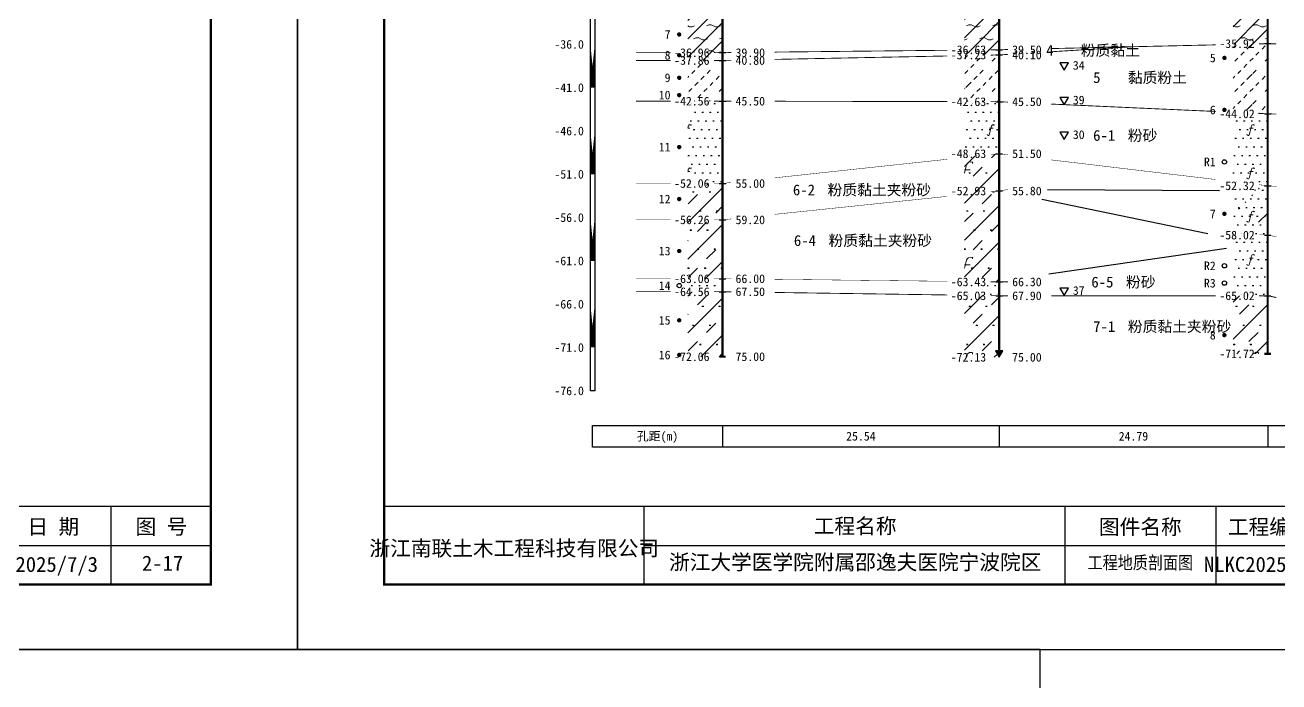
# Model space of a CAD drawing. Extents: x -37 to 3540, y -1485 to 297.
# Drawn here: x 3056.9 to 3346.3, y -601.5 to -449.8 of the extents above; entities that cross this region are included whole.
import ezdxf
from ezdxf.enums import TextEntityAlignment as Align

# ---------------------------------------------------------------- set-up
doc = ezdxf.new("R2010")
doc.units = 0
doc.layers.get('0').update_dxf_attribs({"linetype": 'CONTINUOUS'})
for name, color, linetype in [('CURVE', 200, 'CONTINUOUS'), ('FRAME', 7, 'CONTINUOUS'), ('HOLE', 41, 'CONTINUOUS'), ('RULER', 7, 'CONTINUOUS'), ('SAMPLE', 1, 'CONTINUOUS'), ('STRATUM', 241, 'CONTINUOUS')]:
    doc.layers.add(name, color=color, linetype=linetype)
doc.layers.add('HATCH', color=7, linetype='CONTINUOUS', lineweight=13)
doc.styles.add('ST', font='')
doc.styles.get('ST').set_extended_font_data('SimSun')
pattern_1 = [(45, (3119.8048, -594), (-2.12132, 2.12132), [10, 0]), (26.565, (3120.879, -594.2536), (5.999823, 5.999812), [0.567, -12.849]), (0, (3120.312, -594.2536), (0, 6), [0.567, -5.433]), (26.565, (3118.2235, -594), (5.999823, 5.999812), [0.567, -12.849]), (0, (3118.7307, -593.7464), (0, 6), [0.567, -5.433]), (153.435, (3120.312, -594.2536), (-5.999818, -5e-06), [1.134, -12.2826]), (26.565, (3123.879, -591.2536), (5.999823, 5.999812), [0.567, -12.849]), (0, (3123.312, -591.2536), (0, 6), [0.567, -5.433]), (26.565, (3121.2235, -591), (5.999823, 5.999812), [0.567, -12.849]), (0, (3121.7307, -590.7464), (0, 6), [0.567, -5.433]), (153.435, (3123.312, -591.2536), (-5.999818, -5e-06), [1.134, -12.2826])]
pattern_2 = [(45, (3119.805, -594), (-4.24264, 4.24264), [10, 0]), (45, (3120.866, -597.182), (-2.12132, 6.36396), [3, -3])]
pattern_3 = [(45, (3119.805, -594), (-6e-07, 6.99998), [0.9473, -8.9522]), (45, (3121.205, -592.6), (-6e-07, 6.99998), [0.9869, -8.9126]), (45, (3122.605, -591.2), (-6e-07, 6.99998), [1.06018, -8.83931]), (45, (3124.005, -589.8), (-6e-07, 6.99998), [0.94918, -8.95032]), (45, (3125.405, -588.4), (-6e-07, 6.99998), [1.0365, -8.863]), (45, (3123.305, -594), (-6e-07, 6.99998), [1.01335, -8.88615]), (45, (3124.705, -592.6), (-6e-07, 6.99998), [1.07896, -12.12037]), (45, (3126.105, -591.2), (-6e-07, 6.99998), [0.99882, -8.90067]), (45, (3120.505, -589.8), (-4e-07, 6.99998), [1.05533, -8.84416]), (45, (3121.905, -588.4), (-4e-07, 6.99998), [1.0365, -8.863])]
pattern_4 = [(82.875, (3118.9702, -595.206), (0.000369, 10.0001764), [0.0893, -80.5337]), (143.13, (3119.0712, -595.2818), (-29.999964, 20.000054), [0.12627, -49.87373]), (172.875, (3119.2484, -595.304), (-70.0002457, 9.9996603), [0.17857, -80.44443]), (206.565, (3119.427, -595.2147), (-9.999705, -9.99969), [0.19954, -22.16046]), (243.435, (3119.516, -595.0363), (9e-06, -9.999696), [0.19954, -22.16146]), (255.964, (3119.6054, -594.679), (-0.0002, -9.999501), [0.36813, -40.86287]), (255.964, (3119.9155, -593.439), (-0.0002, -9.999501), [1.27838, -39.95262]), (255.964, (3119.984, -593.165), (-0.0002, -9.999501), [0.28235, -40.94865]), (216.87, (3120.1742, -592.9108), (-9.999982, -10.000018), [0.12627, -49.87373]), (243.435, (3120.073, -592.9865), (9e-06, -9.999696), [0.19954, -22.16146]), (206.565, (3120.3527, -592.8215), (-9.999705, -9.99969), [0.19954, -22.16046]), (172.875, (3120.5298, -592.8437), (-70.0002457, 9.9996603), [0.17857, -80.44443]), (143.13, (3120.6309, -592.9194), (-29.999964, 20.000054), [0.12627, -49.87373]), (82.875, (3120.6198, -593.008), (0.000369, 10.0001764), [0.0893, -80.5337]), (0, (3119.475, -593.66), (0, 10), [0.89286, -9.10714]), (0, (3119.8298, -594), (1, 2), [0, -1.75]), (0, (3119.8048, -593.975), (1, 2), [0, -1.75]), (0, (3119.8048, -594), (1, 2), [0, -1.75]), (0, (3119.7798, -594), (1, 2), [0, -1.75]), (0, (3119.8048, -594.025), (1, 2), [0, -1.75])]
pattern_5 = [(82.875, (3117.9687, -596.6533), (0.000812, 22.000388), [0.1964, -177.1742]), (143.13, (3118.191, -596.82), (-65.99992, 44.00012), [0.2778, -109.7222]), (172.875, (3118.5807, -596.8687), (-154.00054, 21.999253), [0.3929, -176.9777]), (206.565, (3118.973, -596.672), (-21.99935, -21.9993), [0.439, -48.753]), (243.435, (3119.17, -596.28), (2e-05, -21.99933), [0.439, -48.7552]), (255.964, (3119.366, -595.494), (-0.00044, -21.9989), [0.8099, -89.8983]), (255.964, (3120.048, -592.7656), (-0.00044, -21.9989), [2.8124, -87.8958]), (255.964, (3120.199, -592.163), (-0.00044, -21.9989), [0.6212, -90.087]), (216.87, (3120.6174, -591.6037), (-21.99996, -22.00004), [0.2778, -109.7222]), (243.435, (3120.395, -591.77), (2e-05, -21.99933), [0.439, -48.7552]), (206.565, (3121.01, -591.407), (-21.99935, -21.9993), [0.439, -48.753]), (172.875, (3121.4, -591.456), (-154.00054, 21.999253), [0.3929, -176.9777]), (143.13, (3121.622, -591.6228), (-65.99992, 44.00012), [0.2778, -109.7222]), (82.875, (3121.5978, -591.8177), (0.000812, 22.000388), [0.1964, -177.1742]), (0, (3119.08, -593.252), (0, 22), [1.9643, -20.0357]), (0, (3119.86, -594), (2.2, 4.4), [0, -3.85]), (0, (3119.805, -593.945), (2.2, 4.4), [0, -3.85]), (0, (3119.805, -594), (2.2, 4.4), [0, -3.85]), (0, (3119.75, -594), (2.2, 4.4), [0, -3.85]), (0, (3119.805, -594.055), (2.2, 4.4), [0, -3.85])]

# ---------------------------------------------------------------- blocks, each defined once
blk = doc.blocks.new('图签_A3长')
for p, q in [((0, 18), (-380, 18)), ((-380, 18), (-380, 0)), ((-320, 0), (-320, 18)), ((-222.82, 0), (-222.82, 18)), ((-188, 0), (-188, 18)), ((-23, 0), (-23, 18)), ((0, 0), (0, 18)), ((-320, 9), (0, 9)), ((-380, 0), (0, 0))]:
    blk.add_line(p, q)
at = {"style": 'ST'}
for s, p in [('工程名称', (-271.3, 13.5)), ('图件名称', (-205.49, 13.3)), ('工程编号', (-175.73, 13.3)), ('日 期', (-36.37, 13.36)), ('图 号', (-11.42, 13.36))]:
    blk.add_text(s, height=3.5, dxfattribs=at).set_placement(p, align=Align.MIDDLE_CENTER)
for tag, p in [('01＿单位名称', (-349.98, 8.36)), ('02＿工程名称', (-271.3, 5.16)), ('04＿工程编号', (-176.51, 4.65)), ('05＿日期', (-35.59, 4.65)), ('06＿图号', (-11.16, 4.91))]:
    blk.add_attdef(tag, text='', height=3.5, dxfattribs=at).set_placement(p, align=Align.MIDDLE_CENTER)
at = {"style": 'ST', "width": 0.85}
blk.add_attdef('03＿图件名称', text='', height=3, dxfattribs=at).set_placement((-205.49, 5.05), align=Align.MIDDLE_CENTER)
blk = doc.blocks.new('Trigon')
blk.add_hatch(color=256).paths.add_polyline_path([(-0.87, 1.5), (0, 0), (0.87, 1.5)])
blk.add_lwpolyline([(0, 0), (0.87, 1.5), (-0.87, 1.5)], close=True)
blk = doc.blocks.new('SampleSoilUndisturbed')
at = {"const_width": 0.5}
blk.add_lwpolyline([(-0.25, 0, 1), (0.25, 0, 1)], format="xyb", close=True, dxfattribs=at)
blk = doc.blocks.new('SampleSoilDisturbed')
blk.add_circle((0, 0), 0.5)
blk = doc.blocks.new('TrigonHollow')
blk.add_lwpolyline([(0, -1.15), (1, 0.58), (-1, 0.58)], close=True)

msp = doc.modelspace()

# ---------------------------------------------------------------- hatches: boundary and pattern name
at = {"layer": 'HATCH'}
h = msp.add_hatch(dxfattribs=at)
h.set_pattern_fill('YNNT', color=251, style=0)
h.set_pattern_definition(pattern_1)
h.paths.add_polyline_path([(3217.89, -434.6), (3209.89, -434.6), (3209.89, -456.2), (3217.89, -456.2)])
h.paths.add_polyline_path([(3205.82, -457.69), (3215.38, -457.69), (3215.38, -454.75), (3205.82, -454.75)], flags=9)
h.paths.add_polyline_path([(3205.82, -436.09), (3215.38, -436.09), (3215.38, -433.15), (3205.82, -433.15)], flags=9)
h = msp.add_hatch(dxfattribs=at)
h.set_pattern_fill('YNNT', color=251, style=0)
h.set_pattern_definition(pattern_1)
h.paths.add_polyline_path([(3281.74, -439.13), (3273.74, -438.56), (3273.74, -455.61), (3281.74, -455.53)])
h.paths.add_polyline_path([(3269.67, -457.02), (3279.23, -457.02), (3279.23, -454.08), (3269.67, -454.08)], flags=9)
h.paths.add_polyline_path([(3269.67, -440.62), (3279.23, -440.62), (3279.23, -437.68), (3269.67, -437.68)], flags=9)
h = msp.add_hatch(dxfattribs=at)
h.set_pattern_fill('YNNT', color=251, style=0)
h.set_pattern_definition(pattern_1)
h.paths.add_polyline_path([(3343.72, -439.12), (3335.72, -439.13), (3335.72, -454.31), (3343.72, -454.12)])
h.paths.add_polyline_path([(3331.65, -455.61), (3341.2, -455.61), (3341.2, -452.68), (3331.65, -452.68)], flags=9)
h.paths.add_polyline_path([(3331.65, -440.61), (3341.2, -440.61), (3341.2, -437.68), (3331.65, -437.68)], flags=9)
h = msp.add_hatch(dxfattribs=at)
h.set_pattern_fill('FZNT', color=32, style=0)
h.set_pattern_definition(pattern_2)
h.paths.add_polyline_path([(3281.74, -455.53), (3273.74, -455.61), (3273.74, -456.89), (3281.74, -456.73)])
h.paths.add_polyline_path([(3269.67, -458.22), (3279.23, -458.22), (3279.23, -455.28), (3269.67, -455.28)], flags=9)
h.paths.add_polyline_path([(3269.67, -457.02), (3279.23, -457.02), (3279.23, -454.08), (3269.67, -454.08)], flags=9)
h = msp.add_hatch(dxfattribs=at)
h.set_pattern_fill('NZFT', color=52, style=0)
h.set_pattern_definition(pattern_3)
h.paths.add_polyline_path([(3343.72, -454.12), (3335.72, -454.31), (3335.72, -469.96), (3343.72, -470.32)])
h.paths.add_polyline_path([(3331.65, -471.81), (3341.2, -471.81), (3341.2, -468.88), (3331.65, -468.88)], flags=9)
h.paths.add_polyline_path([(3331.65, -455.61), (3341.2, -455.61), (3341.2, -452.68), (3331.65, -452.68)], flags=9)
h = msp.add_hatch(dxfattribs=at)
h.set_pattern_fill('FZNT', color=32, style=0)
h.set_pattern_definition(pattern_2)
h.paths.add_polyline_path([(3217.89, -456.2), (3209.89, -456.2), (3209.89, -458), (3217.89, -458)])
h.paths.add_polyline_path([(3205.82, -459.49), (3215.38, -459.49), (3215.38, -456.55), (3205.82, -456.55)], flags=9)
h.paths.add_polyline_path([(3205.82, -457.69), (3215.38, -457.69), (3215.38, -454.75), (3205.82, -454.75)], flags=9)
h = msp.add_hatch(dxfattribs=at)
h.set_pattern_fill('NZFT', color=52, style=0)
h.set_pattern_definition(pattern_3)
h.paths.add_polyline_path([(3217.89, -458), (3209.89, -458), (3209.89, -467.4), (3217.89, -467.4)])
h.paths.add_polyline_path([(3205.82, -468.89), (3215.38, -468.89), (3215.38, -465.95), (3205.82, -465.95)], flags=9)
h.paths.add_polyline_path([(3205.82, -459.49), (3215.38, -459.49), (3215.38, -456.55), (3205.82, -456.55)], flags=9)
h = msp.add_hatch(dxfattribs=at)
h.set_pattern_fill('NZFT', color=52, style=0)
h.set_pattern_definition(pattern_3)
h.paths.add_polyline_path([(3281.74, -456.73), (3273.74, -456.89), (3273.74, -467.51), (3281.74, -467.53)])
h.paths.add_polyline_path([(3269.67, -469.02), (3279.23, -469.02), (3279.23, -466.08), (3269.67, -466.08)], flags=9)
h.paths.add_polyline_path([(3269.67, -458.22), (3279.23, -458.22), (3279.23, -455.28), (3269.67, -455.28)], flags=9)
h = msp.add_hatch(dxfattribs=at)
h.set_pattern_fill('FS', color=142, style=0)
h.set_pattern_definition(pattern_4)
h.paths.add_polyline_path([(3217.89, -467.4), (3209.89, -467.4), (3209.89, -486.4), (3217.89, -486.4)])
h.paths.add_polyline_path([(3205.82, -487.89), (3215.38, -487.89), (3215.38, -484.95), (3205.82, -484.95)], flags=9)
h.paths.add_polyline_path([(3205.82, -468.89), (3215.38, -468.89), (3215.38, -465.95), (3205.82, -465.95)], flags=9)
h = msp.add_hatch(dxfattribs=at)
h.set_pattern_fill('FS', color=142, style=0)
h.set_pattern_definition(pattern_4)
h.paths.add_polyline_path([(3281.74, -467.53), (3273.74, -467.51), (3273.74, -480.39), (3281.74, -479.53)])
h.paths.add_polyline_path([(3269.67, -481.02), (3279.23, -481.02), (3279.23, -478.08), (3269.67, -478.08)], flags=9)
h.paths.add_polyline_path([(3269.67, -469.02), (3279.23, -469.02), (3279.23, -466.08), (3269.67, -466.08)], flags=9)
h = msp.add_hatch(dxfattribs=at)
h.set_pattern_fill('FS', color=142, style=0)
h.set_pattern_definition(pattern_4)
h.paths.add_polyline_path([(3343.72, -470.32), (3335.72, -469.96), (3335.72, -485.97), (3343.72, -486.93)])
h.paths.add_polyline_path([(3331.65, -488.41), (3341.2, -488.41), (3341.2, -485.48), (3331.65, -485.48)], flags=9)
h.paths.add_polyline_path([(3331.65, -471.81), (3341.2, -471.81), (3341.2, -468.88), (3331.65, -468.88)], flags=9)
h = msp.add_hatch(dxfattribs=at)
h.set_pattern_fill('FZNT', color=32, style=0)
h.set_pattern_definition(pattern_2)
h.paths.add_polyline_path([(3281.74, -479.53), (3273.74, -480.39), (3273.74, -488.96), (3281.74, -488.13)])
h.paths.add_polyline_path([(3269.67, -489.62), (3279.23, -489.62), (3279.23, -486.68), (3269.67, -486.68)], flags=9)
h.paths.add_polyline_path([(3269.67, -481.02), (3279.23, -481.02), (3279.23, -478.08), (3269.67, -478.08)], flags=9)
h = msp.add_hatch(dxfattribs=at)
h.set_pattern_fill('FS', color=32, scale=2.2, style=0)
h.set_pattern_definition(pattern_5)
h.paths.add_polyline_path([(3281.74, -479.53), (3273.74, -480.39), (3273.74, -488.96), (3281.74, -488.13)])
h.paths.add_polyline_path([(3269.67, -489.62), (3279.23, -489.62), (3279.23, -486.68), (3269.67, -486.68)], flags=9)
h.paths.add_polyline_path([(3269.67, -481.02), (3279.23, -481.02), (3279.23, -478.08), (3269.67, -478.08)], flags=9)
h = msp.add_hatch(dxfattribs=at)
h.set_pattern_fill('FZNT', color=32, style=0)
h.set_pattern_definition(pattern_2)
h.paths.add_polyline_path([(3217.89, -486.4), (3209.89, -486.4), (3209.89, -494.8), (3217.89, -494.8)])
h.paths.add_polyline_path([(3205.82, -496.29), (3215.38, -496.29), (3215.38, -493.35), (3205.82, -493.35)], flags=9)
h.paths.add_polyline_path([(3205.82, -487.89), (3215.38, -487.89), (3215.38, -484.95), (3205.82, -484.95)], flags=9)
h = msp.add_hatch(dxfattribs=at)
h.set_pattern_fill('FS', color=32, scale=2.2, style=0)
h.set_pattern_definition(pattern_5)
h.paths.add_polyline_path([(3217.89, -486.4), (3209.89, -486.4), (3209.89, -494.8), (3217.89, -494.8)])
h.paths.add_polyline_path([(3205.82, -496.29), (3215.38, -496.29), (3215.38, -493.35), (3205.82, -493.35)], flags=9)
h.paths.add_polyline_path([(3205.82, -487.89), (3215.38, -487.89), (3215.38, -484.95), (3205.82, -484.95)], flags=9)
h = msp.add_hatch(dxfattribs=at)
h.set_pattern_fill('FS', color=142, style=0)
h.set_pattern_definition(pattern_4)
h.paths.add_polyline_path([(3343.72, -486.93), (3335.72, -485.97), (3335.72, -494.43), (3343.72, -498.32)])
h.paths.add_polyline_path([(3331.65, -488.41), (3341.2, -488.41), (3341.2, -485.48), (3331.65, -485.48)], flags=9)
h = msp.add_hatch(dxfattribs=at)
h.set_pattern_fill('SZFT', color=142, scale=2.2, style=0)
h.set_pattern_definition([(45, (3119.805, -594), (-2e-06, 15.39996), [4.3383, -17.4406]), (45, (3125.993, -587.777), (-2e-06, 15.39996), [4.3861, -17.3928]), (45, (3130.953, -582.819), (-2e-06, 15.39996), [3.9899, -17.7889]), (26.565, (3119.805, -586.3), (15.4, 15.4), [0.2123, -34.22315]), (36.8699, (3121.3448, -584.76), (15.4, 15.4), [0.43504, -76.56496]), (315, (3127.505, -578.653), (15.39996, 3e-06), [0.0727, -21.7062]), (26.565, (3127.505, -594), (15.4, 15.4), [0.31845, -34.117]), (26.565, (3129.045, -592.46), (15.4, 15.4), [0.2316, -34.2038]), (90, (3129.815, -591.69), (-15.4, -1e-06), [0.0633, -15.3367]), (26.565, (3130.585, -590.92), (15.4, 15.4), [0.2002, -68.6707]), (36.8699, (3132.1248, -589.38), (15.4, 15.4), [0.2435, -76.7565]), (45, (3133.665, -587.84), (-5e-07, 15.39996), [0.24, -21.5388]), (315, (3135.016, -586.195), (15.39996, 3e-06), [0.0727, -21.7062]), (36.8699, (3122.8848, -583.22), (15.4, 15.4), [0.2249, -76.7751]), (53.1301, (3124.4248, -581.68), (30.8, 46.2), [0.29564, -76.70436]), (53.1301, (3125.9648, -580.14), (30.8, 46.2), [0.27774, -76.72226])])
h.paths.add_polyline_path([(3343.72, -486.93), (3335.72, -485.97), (3335.72, -494.43), (3343.72, -498.32)])
h.paths.add_polyline_path([(3331.65, -488.41), (3341.2, -488.41), (3341.2, -485.48), (3331.65, -485.48)], flags=9)
h = msp.add_hatch(dxfattribs=at)
h.set_pattern_fill('FZNT', color=32, style=0)
h.set_pattern_definition(pattern_2)
h.paths.add_polyline_path([(3281.74, -488.13), (3273.74, -488.96), (3273.74, -509.04), (3281.74, -509.13)])
h.paths.add_polyline_path([(3269.67, -510.62), (3279.23, -510.62), (3279.23, -507.68), (3269.67, -507.68)], flags=9)
h.paths.add_polyline_path([(3269.67, -489.62), (3279.23, -489.62), (3279.23, -486.68), (3269.67, -486.68)], flags=9)
h = msp.add_hatch(dxfattribs=at)
h.set_pattern_fill('FS', color=32, scale=2.2, style=0)
h.set_pattern_definition(pattern_5)
h.paths.add_polyline_path([(3281.74, -488.13), (3273.74, -488.96), (3273.74, -509.04), (3281.74, -509.13)])
h.paths.add_polyline_path([(3269.67, -510.62), (3279.23, -510.62), (3279.23, -507.68), (3269.67, -507.68)], flags=9)
h.paths.add_polyline_path([(3269.67, -489.62), (3279.23, -489.62), (3279.23, -486.68), (3269.67, -486.68)], flags=9)
h = msp.add_hatch(dxfattribs=at)
h.set_pattern_fill('FZNT', color=32, style=0)
h.set_pattern_definition(pattern_2)
h.paths.add_polyline_path([(3217.89, -494.8), (3209.89, -494.8), (3209.89, -508.4), (3217.89, -508.4)])
h.paths.add_polyline_path([(3205.82, -509.89), (3215.38, -509.89), (3215.38, -506.95), (3205.82, -506.95)], flags=9)
h.paths.add_polyline_path([(3205.82, -496.29), (3215.38, -496.29), (3215.38, -493.35), (3205.82, -493.35)], flags=9)
h = msp.add_hatch(dxfattribs=at)
h.set_pattern_fill('FS', color=32, scale=2.2, style=0)
h.set_pattern_definition(pattern_5)
h.paths.add_polyline_path([(3217.89, -494.8), (3209.89, -494.8), (3209.89, -508.4), (3217.89, -508.4)])
h.paths.add_polyline_path([(3205.82, -509.89), (3215.38, -509.89), (3215.38, -506.95), (3205.82, -506.95)], flags=9)
h.paths.add_polyline_path([(3205.82, -496.29), (3215.38, -496.29), (3215.38, -493.35), (3205.82, -493.35)], flags=9)
h = msp.add_hatch(dxfattribs=at)
h.set_pattern_fill('FS', color=142, style=0)
h.set_pattern_definition(pattern_4)
h.paths.add_polyline_path([(3343.72, -498.32), (3335.72, -494.43), (3335.72, -512.33), (3343.72, -512.33)])
h.paths.add_polyline_path([(3331.65, -513.81), (3341.2, -513.81), (3341.2, -510.88), (3331.65, -510.88)], flags=9)
h.paths.add_polyline_path([(3331.65, -499.81), (3341.2, -499.81), (3341.2, -496.88), (3331.65, -496.88)], flags=9)
h = msp.add_hatch(dxfattribs=at)
h.set_pattern_fill('FS', color=142, style=0)
h.set_pattern_definition(pattern_4)
h.paths.add_polyline_path([(3217.89, -508.4), (3209.89, -508.4), (3209.89, -511.4), (3217.89, -511.4)])
h.paths.add_polyline_path([(3205.82, -512.89), (3215.38, -512.89), (3215.38, -509.95), (3205.82, -509.95)], flags=9)
h.paths.add_polyline_path([(3205.82, -509.89), (3215.38, -509.89), (3215.38, -506.95), (3205.82, -506.95)], flags=9)
h = msp.add_hatch(dxfattribs=at)
h.set_pattern_fill('FS', color=142, style=0)
h.set_pattern_definition(pattern_4)
h.paths.add_polyline_path([(3281.74, -509.13), (3273.74, -509.04), (3273.74, -512.21), (3281.74, -512.33)])
h.paths.add_polyline_path([(3269.67, -513.82), (3279.23, -513.82), (3279.23, -510.88), (3269.67, -510.88)], flags=9)
h.paths.add_polyline_path([(3269.67, -510.62), (3279.23, -510.62), (3279.23, -507.68), (3269.67, -507.68)], flags=9)
h = msp.add_hatch(dxfattribs=at)
h.set_pattern_fill('FZNT', color=32, style=0)
h.set_pattern_definition(pattern_2)
h.paths.add_polyline_path([(3217.89, -511.4), (3209.89, -511.4), (3209.89, -526.4), (3217.89, -526.4)])
h.paths.add_polyline_path([(3205.82, -527.89), (3215.38, -527.89), (3215.38, -524.95), (3205.82, -524.95)], flags=9)
h.paths.add_polyline_path([(3205.82, -512.89), (3215.38, -512.89), (3215.38, -509.95), (3205.82, -509.95)], flags=9)
h = msp.add_hatch(dxfattribs=at)
h.set_pattern_fill('FS', color=32, scale=2.2, style=0)
h.set_pattern_definition(pattern_5)
h.paths.add_polyline_path([(3217.89, -511.4), (3209.89, -511.4), (3209.89, -526.4), (3217.89, -526.4)])
h.paths.add_polyline_path([(3205.82, -527.89), (3215.38, -527.89), (3215.38, -524.95), (3205.82, -524.95)], flags=9)
h.paths.add_polyline_path([(3205.82, -512.89), (3215.38, -512.89), (3215.38, -509.95), (3205.82, -509.95)], flags=9)
h = msp.add_hatch(dxfattribs=at)
h.set_pattern_fill('FZNT', color=32, style=0)
h.set_pattern_definition(pattern_2)
h.paths.add_polyline_path([(3281.74, -512.33), (3273.74, -512.21), (3273.74, -526.53), (3281.74, -526.53), (3280.87, -525.03), (3281.74, -525.03)])
h.paths.add_polyline_path([(3269.67, -528.02), (3279.23, -528.02), (3279.23, -525.08), (3269.67, -525.08)], flags=9)
h.paths.add_polyline_path([(3269.67, -513.82), (3279.23, -513.82), (3279.23, -510.88), (3269.67, -510.88)], flags=9)
h = msp.add_hatch(dxfattribs=at)
h.set_pattern_fill('FS', color=32, scale=2.2, style=0)
h.set_pattern_definition(pattern_5)
h.paths.add_polyline_path([(3281.74, -512.33), (3273.74, -512.21), (3273.74, -526.53), (3281.74, -526.53), (3280.87, -525.03), (3281.74, -525.03)])
h.paths.add_polyline_path([(3269.67, -528.02), (3279.23, -528.02), (3279.23, -525.08), (3269.67, -525.08)], flags=9)
h.paths.add_polyline_path([(3269.67, -513.82), (3279.23, -513.82), (3279.23, -510.88), (3269.67, -510.88)], flags=9)
h = msp.add_hatch(dxfattribs=at)
h.set_pattern_fill('FZNT', color=32, style=0)
h.set_pattern_definition(pattern_2)
h.paths.add_polyline_path([(3343.72, -512.33), (3335.72, -512.33), (3335.72, -525.73), (3343.72, -525.73)])
h.paths.add_polyline_path([(3310.61, -521.86), (3337.28, -521.86), (3337.28, -516.92), (3310.61, -516.92)], flags=9)
h.paths.add_polyline_path([(3331.65, -527.21), (3341.2, -527.21), (3341.2, -524.29), (3331.65, -524.29)], flags=9)
h.paths.add_polyline_path([(3331.65, -513.81), (3341.2, -513.81), (3341.2, -510.88), (3331.65, -510.88)], flags=9)
h = msp.add_hatch(dxfattribs=at)
h.set_pattern_fill('FS', color=32, scale=2.2, style=0)
h.set_pattern_definition(pattern_5)
h.paths.add_polyline_path([(3343.72, -512.33), (3335.72, -512.33), (3335.72, -525.73), (3343.72, -525.73)])
h.paths.add_polyline_path([(3310.61, -521.86), (3337.28, -521.86), (3337.28, -516.92), (3310.61, -516.92)], flags=9)
h.paths.add_polyline_path([(3331.65, -527.21), (3341.2, -527.21), (3341.2, -524.29), (3331.65, -524.29)], flags=9)
h.paths.add_polyline_path([(3331.65, -513.81), (3341.2, -513.81), (3341.2, -510.88), (3331.65, -510.88)], flags=9)

# ---------------------------------------------------------------- linework, layer by layer
at = {"layer": 'FRAME', "color": 245, "linetype": 'Continuous'}
for p, q in [((3291.23, -594), (2629.8, -594)), ((3291.23, -891), (3291.23, -594))]:
    msp.add_line(p, q, dxfattribs=at)
for points in [[(2699.8, -594), (3119.8, -594), (3119.8, -297), (2699.8, -297)], [(3119.8, -594), (3539.8, -594), (3539.8, -297), (3119.8, -297)]]:
    msp.add_lwpolyline(points, close=True, dxfattribs=at)
at = {"layer": 'FRAME', "linetype": 'Continuous', "const_width": 0.5}
for points in [[(2719.8, -579), (3099.8, -579), (3099.8, -312), (2719.8, -312)], [(3139.8, -579), (3519.8, -579), (3519.8, -312), (3139.8, -312)]]:
    msp.add_lwpolyline(points, close=True, dxfattribs=at)
at = {"layer": 'HOLE', "linetype": 'Continuous', "const_width": 0.5}
for points in [[(3217.89, -376.4), (3217.89, -526.4)], [(3343.72, -375.73), (3343.72, -525.73)], [(3281.74, -376.53), (3281.74, -525.23)], [(3217.14, -526.4), (3218.64, -526.4)], [(3342.97, -525.73), (3344.47, -525.73)]]:
    msp.add_lwpolyline(points, dxfattribs=at)
at = {"layer": 'HOLE', "linetype": 'Continuous'}
for points in [[(3342.97, -454.12), (3344.47, -454.12)], [(3217.14, -456.2), (3218.64, -456.2)], [(3280.99, -455.53), (3282.49, -455.53)], [(3280.99, -456.73), (3282.49, -456.73)], [(3217.14, -458), (3218.64, -458)], [(3217.14, -467.4), (3218.64, -467.4)], [(3280.99, -467.53), (3282.49, -467.53)], [(3342.97, -470.32), (3344.47, -470.32)], [(3280.99, -479.53), (3282.49, -479.53)], [(3217.14, -486.4), (3218.64, -486.4)], [(3280.99, -488.13), (3282.49, -488.13)], [(3342.97, -486.93), (3344.47, -486.93)], [(3217.14, -494.8), (3218.64, -494.8)], [(3342.97, -498.32), (3344.47, -498.32)], [(3217.14, -508.4), (3218.64, -508.4)], [(3280.99, -509.13), (3282.49, -509.13)], [(3217.14, -511.4), (3218.64, -511.4)], [(3280.99, -512.33), (3282.49, -512.33)], [(3342.97, -512.33), (3344.47, -512.33)]]:
    msp.add_lwpolyline(points, dxfattribs=at)
at = {"layer": 'RULER', "linetype": 'Continuous'}
for points in [[(3187.39, -374.28), (3188.39, -374.28), (3188.39, -534.28), (3187.39, -534.28)], [(3187.89, -542.27), (3217.89, -542.27), (3217.89, -547.27), (3187.89, -547.27)]]:
    msp.add_lwpolyline(points, close=True, dxfattribs=at)
at = {"layer": 'RULER', "linetype": 'Continuous', "const_width": 1}
for points in [[(3187.89, -454.28), (3187.89, -464.28)], [(3187.89, -474.28), (3187.89, -484.28)], [(3187.89, -494.28), (3187.89, -504.28)], [(3187.89, -514.28), (3187.89, -524.28)]]:
    msp.add_lwpolyline(points, close=True, dxfattribs=at)
at = {"layer": 'RULER', "linetype": 'Continuous'}
for points in [[(3217.89, -542.27), (3281.74, -542.27), (3281.74, -547.27), (3217.89, -547.27)], [(3281.74, -542.27), (3343.72, -542.27), (3343.72, -547.27), (3281.74, -547.27)], [(3343.72, -542.27), (3388.12, -542.27), (3388.12, -547.27), (3343.72, -547.27)]]:
    msp.add_lwpolyline(points, dxfattribs=at)
at = {"layer": 'STRATUM', "linetype": 'Continuous'}
for points, const_width in [([(3293.74, -455.26), (3312.73, -454.83), (3331.72, -454.4)], 0.2), ([(3341.72, -454.17), (3343.72, -454.12), (3345.72, -454.19)], 0.2), ([(3197.89, -456.2), (3205.89, -456.2)], 0.2), ([(3215.89, -456.2), (3217.89, -456.2), (3219.89, -456.18)], 0.2), ([(3229.89, -456.07), (3249.82, -455.86), (3269.74, -455.65)], 0.2), ([(3229.89, -457.76), (3249.82, -457.36), (3269.74, -456.97)], 0.2), ([(3279.74, -455.55), (3281.74, -455.53), (3283.74, -455.48)], 0.2), ([(3279.74, -456.77), (3281.74, -456.73), (3283.74, -456.6)], 0.2), ([(3293.74, -455.99), (3297.23, -455.78), (3312.73, -454.83)], 0.2), ([(3197.89, -458), (3205.89, -458)], 0.2), ([(3215.89, -458), (3217.89, -458), (3219.89, -457.96)], 0.2), ([(3197.89, -467.4), (3205.89, -467.4)], 0.2), ([(3215.89, -467.4), (3217.89, -467.4), (3219.89, -467.4)], 0.2), ([(3229.89, -467.42), (3249.82, -467.46), (3269.74, -467.5)], 0.2), ([(3279.74, -467.52), (3281.74, -467.53), (3283.74, -467.62)], 0.2), ([(3293.74, -468.07), (3312.73, -468.93), (3331.72, -469.78)], 0.2), ([(3341.72, -470.23), (3343.72, -470.32), (3345.72, -470.38)], 0.2), ([(3279.74, -479.74), (3281.74, -479.53), (3283.74, -479.77)], 0.1), ([(3229.89, -485.11), (3249.82, -482.96), (3269.74, -480.82)], 0.1), ([(3293.74, -480.96), (3312.73, -483.23), (3331.72, -485.49)], 0.1), ([(3215.89, -486.4), (3217.89, -486.4), (3219.89, -486.18)], 0.1), ([(3197.89, -486.4), (3205.89, -486.4)], 0.1), ([(3279.74, -488.34), (3281.74, -488.13), (3283.74, -487.81)], 0.1), ([(3341.72, -486.69), (3343.72, -486.93), (3345.72, -487.07)], 0.1), ([(3229.89, -493.54), (3249.82, -491.46), (3269.74, -489.38)], 0.1), ([(3197.89, -494.8), (3205.89, -494.8)], 0.1), ([(3215.89, -494.8), (3217.89, -494.8), (3219.89, -494.59)], 0.1), ([(3341.81, -498.24), (3343.72, -498.32), (3345.72, -498.69)], 0.1), ([(3197.89, -508.4), (3205.89, -508.4)], 0.1), ([(3215.89, -508.4), (3217.89, -508.4), (3219.89, -508.42)], 0.1), ([(3229.89, -508.53), (3249.82, -508.76), (3269.74, -508.99)], 0.1), ([(3279.74, -509.1), (3281.74, -509.13), (3283.74, -509.13)], 0.2), ([(3197.89, -511.4), (3205.89, -511.4)], 0.2), ([(3215.89, -511.4), (3217.89, -511.4), (3219.89, -511.43)], 0.2), ([(3229.89, -511.57), (3249.82, -511.86), (3269.74, -512.15)], 0.2), ([(3279.74, -512.3), (3281.74, -512.33), (3283.74, -512.33)], 0.2), ([(3341.72, -512.33), (3343.72, -512.33), (3345.72, -512.74)], 0.2), ([(3293.74, -512.33), (3312.73, -512.33), (3331.72, -512.33)], 0.2)]:
    msp.add_lwpolyline(points, dxfattribs=dict(at, const_width=const_width))
at = {"layer": 'STRATUM'}
for points in [[(3292.91, -487.82), (3332.56, -488.04)], [(3329.93, -498.02), (3291.55, -490.12)], [(3293.19, -507.24), (3334.22, -501.37)]]:
    msp.add_lwpolyline(points, dxfattribs=at)

# ---------------------------------------------------------------- block references
at = {"layer": 'CURVE'}
for p in [(3296.74, -459.13), (3296.74, -467.13), (3296.74, -475.13), (3296.74, -511.13)]:
    msp.add_blockref('TrigonHollow', p, dxfattribs=at)
at = {"layer": 'FRAME'}
ref = msp.add_blockref('图签_A3长', (3099.8, -579), dxfattribs=at)
ref.add_attrib('05＿日期', '2025/7/3', dxfattribs={"layer": '0', "height": 3.5, "style": 'ST'}).set_placement((3064.22, -574.35), align=Align.MIDDLE_CENTER)
ref.add_attrib('06＿图号', '2-17', dxfattribs={"layer": '0', "height": 3.5, "style": 'ST'}).set_placement((3088.65, -574.09), align=Align.MIDDLE_CENTER)
ref = msp.add_blockref('图签_A3长', (3519.8, -579), dxfattribs=at)
ref.add_attrib('01＿单位名称', '浙江南联土木工程科技有限公司', dxfattribs={"layer": '0', "height": 3.5, "style": 'ST'}).set_placement((3169.82, -570.64), align=Align.MIDDLE_CENTER)
ref.add_attrib('02＿工程名称', '浙江大学医学院附属邵逸夫医院宁波院区', dxfattribs={"layer": '0', "height": 3.5, "style": 'ST'}).set_placement((3248.51, -573.84), align=Align.MIDDLE_CENTER)
ref.add_attrib('03＿图件名称', '工程地质剖面图', dxfattribs={"layer": '0', "height": 3, "style": 'ST', "width": 0.85}).set_placement((3314.32, -573.95), align=Align.MIDDLE_CENTER)
ref.add_attrib('04＿工程编号', 'NLKC2025-076', dxfattribs={"layer": '0', "height": 3.5, "style": 'ST'}).set_placement((3343.29, -574.35), align=Align.MIDDLE_CENTER)
at = {"layer": 'HOLE'}
msp.add_blockref('Trigon', (3281.74, -526.53), dxfattribs=at)
at = {"layer": 'SAMPLE'}
for name, p in [('SampleSoilUndisturbed', (3207.89, -452)), ('SampleSoilUndisturbed', (3207.89, -456.8)), ('SampleSoilUndisturbed', (3333.72, -457.42)), ('SampleSoilUndisturbed', (3207.89, -462)), ('SampleSoilUndisturbed', (3207.89, -466)), ('SampleSoilUndisturbed', (3333.72, -469.42)), ('SampleSoilUndisturbed', (3207.89, -478)), ('SampleSoilDisturbed', (3333.72, -481.42)), ('SampleSoilUndisturbed', (3207.89, -490)), ('SampleSoilUndisturbed', (3333.72, -493.42)), ('SampleSoilUndisturbed', (3207.89, -502)), ('SampleSoilDisturbed', (3333.72, -505.42)), ('SampleSoilDisturbed', (3333.72, -509.42)), ('SampleSoilDisturbed', (3207.89, -510)), ('SampleSoilUndisturbed', (3207.89, -518)), ('SampleSoilUndisturbed', (3333.72, -521.42)), ('SampleSoilUndisturbed', (3207.89, -526))]:
    msp.add_blockref(name, p, dxfattribs=at)

# ---------------------------------------------------------------- texts
at = {"layer": 'CURVE', "style": 'ST'}
for s, p in [('34', (3298.74, -459.13)), ('39', (3298.74, -467.13)), ('30', (3298.74, -475.13)), ('37', (3298.74, -511.13))]:
    msp.add_text(s, height=2, dxfattribs=at).set_placement(p, align=Align.MIDDLE_LEFT)
at = {"layer": 'HOLE', "style": 'ST'}
for s, p in [('-35.92', (3340.72, -454.12)), ('-36.96', (3214.89, -456.2)), ('-37.86', (3214.89, -458)), ('-36.63', (3278.74, -455.53)), ('-37.23', (3278.74, -456.73)), ('-42.56', (3214.89, -467.4)), ('-42.63', (3278.74, -467.53)), ('-44.02', (3340.72, -470.32)), ('-48.63', (3278.74, -479.53)), ('-52.06', (3214.89, -486.4)), ('-52.32', (3340.72, -486.93)), ('-52.93', (3278.74, -488.13)), ('-56.26', (3214.89, -494.8)), ('-58.02', (3340.72, -498.32)), ('-63.06', (3214.89, -508.4)), ('-63.43', (3278.74, -509.13)), ('-64.56', (3214.89, -511.4)), ('-65.03', (3278.74, -512.33)), ('-65.02', (3340.72, -512.33)), ('-72.06', (3214.89, -526.4)), ('-72.13', (3278.74, -526.53)), ('-71.72', (3340.72, -525.73))]:
    msp.add_text(s, height=2, dxfattribs=at).set_placement(p, align=Align.MIDDLE_RIGHT)
for s, p in [('39.90', (3220.89, -456.2)), ('40.80', (3220.89, -458)), ('40.10', (3284.74, -456.73)), ('39.50', (3284.74, -455.53)), ('45.50', (3220.89, -467.4)), ('45.50', (3284.74, -467.53)), ('51.50', (3284.74, -479.53)), ('55.00', (3220.89, -486.4)), ('55.80', (3284.74, -488.13)), ('59.20', (3220.89, -494.8)), ('66.00', (3220.89, -508.4)), ('66.30', (3284.74, -509.13)), ('67.50', (3220.89, -511.4)), ('67.90', (3284.74, -512.33)), ('75.00', (3220.89, -526.4)), ('75.00', (3284.74, -526.53))]:
    msp.add_text(s, height=2, dxfattribs=at).set_placement(p, align=Align.MIDDLE_LEFT)
at = {"layer": 'RULER', "style": 'ST'}
for s, p in [('-36.0', (3185.89, -454.28)), ('-41.0', (3185.89, -464.28)), ('-46.0', (3185.89, -474.28)), ('-51.0', (3185.89, -484.28)), ('-56.0', (3185.89, -494.28)), ('-61.0', (3185.89, -504.28)), ('-66.0', (3185.89, -514.28)), ('-71.0', (3185.89, -524.28)), ('-76.0', (3185.89, -534.28))]:
    msp.add_text(s, height=2, dxfattribs=at).set_placement(p, align=Align.MIDDLE_RIGHT)
for s, p in [('孔距(m)', (3202.89, -544.77)), ('25.54', (3249.82, -544.77)), ('24.79', (3312.73, -544.77))]:
    msp.add_text(s, height=2, dxfattribs=at).set_placement(p, align=Align.MIDDLE_CENTER)
at = {"layer": 'SAMPLE', "style": 'ST'}
for s, p in [('7', (3205.89, -452)), ('8', (3205.89, -456.8)), ('5', (3331.72, -457.42)), ('9', (3205.89, -462)), ('10', (3205.89, -466)), ('6', (3331.72, -469.42)), ('11', (3205.89, -478)), ('R1', (3331.72, -481.42)), ('12', (3205.89, -490)), ('7', (3331.72, -493.42)), ('13', (3205.89, -502)), ('R2', (3331.72, -505.42)), ('14', (3205.89, -510)), ('R3', (3331.72, -509.42)), ('15', (3205.89, -518)), ('8', (3331.72, -521.42)), ('16', (3205.89, -526))]:
    msp.add_text(s, height=2, dxfattribs=at).set_placement(p, align=Align.MIDDLE_RIGHT)
at = {"layer": 'STRATUM', "style": 'ST'}
for s, p in [('粉质黏土', (3300.59, -455.67)), ('4', (3292.59, -455.67)), ('5', (3303.43, -461.95)), ('黏质粉土', (3311.43, -461.95)), ('6-1', (3303.43, -475.31)), ('粉砂', (3311.43, -475.31)), ('6-2', (3234.13, -487.89)), ('粉质黏土夹粉砂', (3242.13, -487.89)), ('6-4', (3234.36, -499.58)), ('粉质黏土夹粉砂', (3242.36, -499.58)), ('6-5', (3303.01, -509.17)), ('粉砂', (3311.01, -509.17)), ('粉质黏土夹粉砂', (3311.43, -519.43)), ('7-1', (3303.43, -519.43))]:
    msp.add_text(s, height=2.5, dxfattribs=at).set_placement(p, align=Align.MIDDLE_LEFT)

doc.saveas('drawing.dxf')
